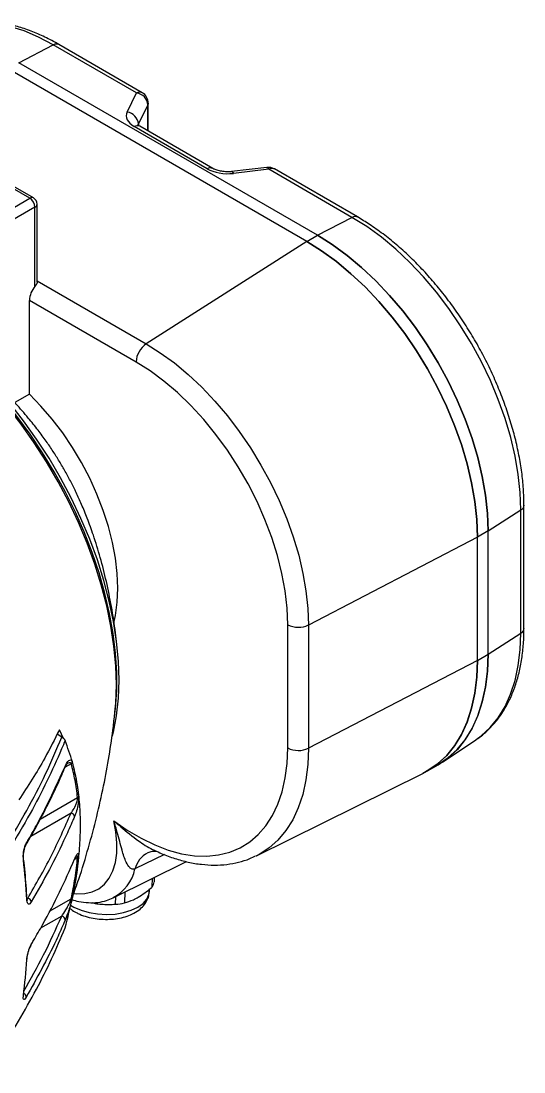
# Model space of a CAD drawing. Extents: x 6 to 132, y 2 to 97.
# Drawn here: x 103.66 to 108.76, y 79.13 to 89.8 of the extents above; entities that cross this region are included whole.
import ezdxf

# ---------------------------------------------------------------- set-up
doc = ezdxf.new("R2010")
doc.units = 0
doc.header["$MEASUREMENT"] = 0
doc.layers.add('OBJECT', color=7, linetype='CONTINUOUS')

msp = doc.modelspace()

# ---------------------------------------------------------------- linework, layer by layer
at = {"layer": 'OBJECT'}
for p, q in [((104.888, 89.069), (104.043, 89.557)), ((103.636, 89.372), (103.986, 89.554)), ((104.831, 89.066), (103.986, 89.554)), ((106.666, 87.623), (103.636, 89.372)), ((106.558, 87.56), (103.527, 89.31)), ((104.735, 88.873), (104.831, 89.066)), ((104.945, 88.945), (104.849, 88.752)), ((104.945, 88.681), (104.945, 88.945)), ((104.949, 88.679), (104.949, 88.963)), ((105.548, 88.297), (104.807, 88.725)), ((104.849, 88.752), (104.849, 88.738)), ((105.604, 88.301), (104.863, 88.728)), ((103.748, 87.998), (102.934, 88.468)), ((103.785, 88.001), (102.986, 88.462)), ((106.154, 88.311), (105.795, 88.269)), ((106.172, 88.292), (105.814, 88.25)), ((107.017, 87.804), (106.172, 88.292)), ((107.074, 87.808), (106.229, 88.295)), ((102.921, 87.52), (103.748, 87.998)), ((103.8, 87.908), (102.973, 87.43)), ((103.8, 87.104), (103.8, 87.908)), ((103.822, 87.148), (103.822, 87.938)), ((106.666, 87.623), (107.017, 87.804)), ((106.558, 87.56), (104.929, 86.521)), ((106.558, 87.56), (106.666, 87.623)), ((103.822, 87.16), (104.929, 86.521)), ((103.744, 86.012), (103.744, 86.962)), ((104.826, 86.337), (103.744, 86.962)), ((103.744, 86.012), (103.594, 85.926)), ((108.762, 83.633), (108.762, 84.883)), ((108.398, 84.623), (108.731, 84.836)), ((108.731, 83.586), (108.731, 84.836)), ((108.29, 84.56), (106.575, 83.669)), ((108.398, 84.623), (108.29, 84.56)), ((108.29, 83.31), (108.29, 84.56)), ((108.398, 83.373), (108.398, 84.623)), ((106.365, 82.422), (106.365, 83.672)), ((106.575, 83.669), (106.575, 82.419)), ((108.398, 83.373), (108.731, 83.586)), ((108.29, 83.31), (108.398, 83.373)), ((108.29, 83.31), (106.575, 82.419)), ((104.072, 82.532), (104.024, 82.56)), ((104.09, 82.518), (104.048, 82.607)), ((107.936, 82.279), (108.273, 82.504)), ((108.273, 82.504), (108.278, 82.507)), ((104.168, 82.262), (104.107, 82.226)), ((107.783, 82.189), (107.891, 82.251)), ((106.049, 81.329), (107.737, 82.164)), ((103.853, 81.7), (104.232, 81.919)), ((104.166, 81.76), (103.759, 81.525)), ((104.232, 81.309), (104.202, 81.291)), ((104.594, 80.902), (105.336, 81.269)), ((105.114, 81.34), (104.815, 81.194)), ((106.049, 81.329), (106.041, 81.325)), ((104.989, 81.012), (104.993, 81.1)), ((105.011, 81.109), (105.009, 81.062)), ((104.713, 80.961), (104.708, 80.849)), ((104.961, 80.964), (104.962, 80.991)), ((103.719, 80.9), (103.727, 80.896)), ((103.72, 80.888), (103.719, 80.893)), ((103.948, 80.765), (104.168, 80.892)), ((104.376, 80.853), (104.411, 80.844)), ((104.618, 80.836), (104.622, 80.916)), ((104.071, 80.715), (103.856, 80.592))]:
    msp.add_line(p, q, dxfattribs=at)
at = {"layer": 'OBJECT', "flags": 128}
for points in [[(103.986, 89.554), (103.837, 89.632), (103.689, 89.695), (103.543, 89.742), (103.4, 89.773), (103.262, 89.786), (103.13, 89.783), (103.004, 89.763), (102.885, 89.727), (102.846, 89.71)], [(104.949, 88.963), (104.948, 88.954), (104.945, 88.945)], [(106.154, 88.311), (106.154, 88.311), (106.16, 88.309), (106.166, 88.302), (106.172, 88.292)], [(105.795, 88.269), (105.796, 88.269), (105.801, 88.267), (105.808, 88.261), (105.814, 88.25)], [(108.731, 84.836), (108.724, 85.012), (108.705, 85.195), (108.673, 85.382), (108.628, 85.572), (108.57, 85.765), (108.501, 85.958), (108.421, 86.15), (108.33, 86.339), (108.229, 86.525), (108.119, 86.705), (108, 86.879), (107.874, 87.044), (107.742, 87.2), (107.603, 87.346), (107.461, 87.48), (107.315, 87.602), (107.167, 87.71), (107.017, 87.804)], [(108.29, 84.56), (108.284, 84.738), (108.264, 84.923), (108.231, 85.112), (108.186, 85.305), (108.128, 85.499), (108.058, 85.694), (107.977, 85.888), (107.885, 86.08), (107.783, 86.267), (107.671, 86.45), (107.552, 86.625), (107.424, 86.792), (107.29, 86.95), (107.151, 87.098), (107.006, 87.233), (106.859, 87.356), (106.709, 87.465), (106.558, 87.56)], [(106.558, 87.56), (106.709, 87.465), (106.859, 87.356), (107.006, 87.233), (107.151, 87.098), (107.29, 86.95), (107.424, 86.792), (107.552, 86.625), (107.671, 86.45), (107.783, 86.267), (107.885, 86.08), (107.977, 85.888), (108.058, 85.694), (108.128, 85.499), (108.186, 85.305), (108.231, 85.112), (108.264, 84.923), (108.284, 84.738), (108.29, 84.56)], [(108.398, 84.623), (108.392, 84.801), (108.372, 84.985), (108.339, 85.174), (108.294, 85.367), (108.236, 85.562), (108.166, 85.757), (108.085, 85.951), (107.993, 86.142), (107.891, 86.33), (107.78, 86.512), (107.66, 86.687), (107.532, 86.855), (107.398, 87.013), (107.259, 87.16), (107.115, 87.296), (106.967, 87.419), (106.817, 87.528), (106.666, 87.623)], [(106.666, 87.623), (106.817, 87.528), (106.967, 87.419), (107.115, 87.296), (107.259, 87.16), (107.398, 87.013), (107.532, 86.855), (107.66, 86.687), (107.78, 86.512), (107.891, 86.33), (107.993, 86.142), (108.085, 85.951), (108.166, 85.757), (108.236, 85.562), (108.294, 85.367), (108.339, 85.174), (108.372, 84.985), (108.392, 84.801), (108.398, 84.623)], [(104.603, 82.712), (104.618, 82.827), (104.63, 83.006), (104.63, 83.192), (104.618, 83.385), (104.594, 83.583), (104.557, 83.785), (104.51, 83.99), (104.45, 84.198), (104.38, 84.406), (104.299, 84.614), (104.208, 84.82), (104.107, 85.023), (103.996, 85.223), (103.878, 85.417), (103.751, 85.606), (103.617, 85.787), (103.477, 85.96), (103.332, 86.124), (103.181, 86.277), (103.027, 86.42), (102.892, 86.533)], [(104.612, 82.785), (104.62, 82.875), (104.626, 83.061), (104.62, 83.254), (104.601, 83.453), (104.57, 83.657), (104.528, 83.864), (104.473, 84.075), (104.407, 84.286), (104.329, 84.498), (104.241, 84.709), (104.143, 84.917), (104.035, 85.122), (103.918, 85.323), (103.793, 85.517), (103.66, 85.705), (103.52, 85.885), (103.374, 86.056), (103.223, 86.217), (103.067, 86.367), (102.908, 86.506)], [(104.588, 82.541), (104.597, 82.582), (104.628, 82.749), (104.647, 82.926), (104.653, 83.11), (104.647, 83.303), (104.628, 83.501), (104.597, 83.704), (104.554, 83.91), (104.499, 84.12), (104.433, 84.33), (104.355, 84.541), (104.267, 84.751), (104.168, 84.958), (104.06, 85.162), (103.943, 85.361), (103.817, 85.554), (103.684, 85.74), (103.544, 85.918), (103.398, 86.087), (103.247, 86.246), (103.092, 86.394), (102.933, 86.53)], [(104.929, 86.521), (105.072, 86.431), (105.215, 86.327), (105.355, 86.21), (105.492, 86.081), (105.625, 85.941), (105.752, 85.791), (105.873, 85.632), (105.987, 85.465), (106.093, 85.292), (106.19, 85.114), (106.278, 84.931), (106.355, 84.747), (106.421, 84.562), (106.476, 84.377), (106.519, 84.193), (106.55, 84.014), (106.569, 83.838), (106.575, 83.669)], [(106.365, 83.672), (106.358, 83.84), (106.338, 84.014), (106.306, 84.192), (106.261, 84.374), (106.203, 84.557), (106.134, 84.74), (106.054, 84.922), (105.963, 85.101), (105.863, 85.275), (105.753, 85.443), (105.636, 85.603), (105.512, 85.755), (105.382, 85.896), (105.247, 86.026), (105.109, 86.143), (104.968, 86.247), (104.826, 86.337)], [(104.604, 83.704), (104.616, 83.765), (104.635, 83.9), (104.641, 84.042), (104.635, 84.192), (104.616, 84.347), (104.587, 84.507), (104.545, 84.669), (104.492, 84.832), (104.429, 84.996), (104.355, 85.157), (104.272, 85.316), (104.181, 85.47), (104.081, 85.618), (103.974, 85.758), (103.861, 85.89), (103.744, 86.012)], [(108.278, 82.507), (108.328, 82.544), (108.42, 82.628), (108.5, 82.728), (108.57, 82.841), (108.627, 82.968), (108.672, 83.107), (108.705, 83.257), (108.724, 83.417), (108.731, 83.586)], [(107.891, 82.251), (107.991, 82.32), (108.084, 82.405), (108.165, 82.505), (108.235, 82.62), (108.293, 82.748), (108.339, 82.888), (108.372, 83.04), (108.392, 83.202), (108.398, 83.373)], [(108.398, 83.373), (108.392, 83.202), (108.372, 83.041), (108.339, 82.89), (108.294, 82.75), (108.236, 82.622), (108.167, 82.507), (108.086, 82.407), (107.994, 82.322), (107.892, 82.252), (107.891, 82.251)], [(107.737, 82.164), (107.784, 82.189), (107.886, 82.259), (107.978, 82.345), (108.059, 82.445), (108.128, 82.559), (108.186, 82.687), (108.231, 82.827), (108.264, 82.978), (108.284, 83.14), (108.29, 83.31)], [(108.29, 83.31), (108.284, 83.139), (108.264, 82.977), (108.231, 82.826), (108.185, 82.685), (108.127, 82.557), (108.057, 82.443), (107.976, 82.342), (107.883, 82.257), (107.781, 82.188), (107.737, 82.164)], [(104.599, 81.684), (104.737, 81.588), (104.877, 81.506), (105.015, 81.438), (105.152, 81.386), (105.287, 81.349), (105.418, 81.329), (105.544, 81.325), (105.664, 81.337), (105.777, 81.365), (105.882, 81.409), (105.979, 81.468), (106.066, 81.543), (106.144, 81.632), (106.21, 81.735), (106.265, 81.851), (106.308, 81.978), (106.34, 82.117), (106.358, 82.265), (106.365, 82.422)], [(106.575, 82.419), (106.569, 82.254), (106.549, 82.097), (106.517, 81.951), (106.472, 81.816), (106.415, 81.693), (106.346, 81.583), (106.266, 81.488), (106.175, 81.407), (106.074, 81.342), (106.049, 81.329)], [(104.198, 80.946), (104.225, 80.943), (104.306, 80.945), (104.38, 80.961), (104.447, 80.993), (104.505, 81.04), (104.553, 81.101), (104.59, 81.175), (104.616, 81.261), (104.63, 81.356), (104.632, 81.46), (104.621, 81.57), (104.599, 81.684)], [(104.944, 81.359), (104.95, 81.361), (104.965, 81.367)], [(104.202, 81.294), (104.201, 81.288), (104.2, 81.286)], [(104.161, 80.827), (104.195, 80.807), (104.268, 80.776), (104.349, 80.752), (104.436, 80.738), (104.526, 80.733), (104.615, 80.737), (104.7, 80.752), (104.777, 80.775), (104.843, 80.806), (104.897, 80.844), (104.935, 80.887), (104.956, 80.934), (104.961, 80.964)]]:
    msp.add_lwpolyline(points, dxfattribs=at)
at = {"layer": 'OBJECT'}
for centre, radius, start, end in [((104.018, 89.504), 0.0588, 64.7173, 122.5165), ((104.863, 89.016), 0.0588, 64.7173, 122.5165), ((104.814, 88.935), 0.132, 4.2705, 82.303), ((104.827, 88.963), 0.122, 0, 60.0027), ((104.718, 88.742), 0.132, 4.2708, 82.3027), ((104.838, 88.675), 0.0588, 64.7168, 122.517), ((105.579, 88.247), 0.059, 65.3855, 122.4638), ((106.168, 88.189), 0.122, 60.0027, 96.6346), ((106.204, 88.242), 0.0588, 64.7173, 122.5165), ((103.77, 87.968), 0.037, 65.6945, 125.6161), ((103.687, 87.903), 0.113, 2.6056, 57.3943), ((103.748, 87.938), 0.0735, 0, 60.0027), ((103.785, 87.941), 0.037, 294.3744, 354.3055), ((107.049, 87.754), 0.0588, 64.6722, 122.5205), ((103.979, 86.951), 0.236, 139.4795, 177.3162), ((105.063, 86.326), 0.237, 124.4667, 177.2658), ((108.704, 84.888), 0.0588, 297.4718, 355.3253), ((106.473, 83.883), 0.237, 242.7383, 295.5295), ((108.704, 83.638), 0.0588, 297.4757, 355.2809), ((106.473, 82.633), 0.237, 242.7383, 295.5295), ((104.082, 82.23), 0.0242, 336.0843, 11.2416), ((104.149, 82.285), 0.03, 310.1134, 343.6687), ((104.218, 81.94), 0.0256, 303.5355, 338.9283), ((104.162, 81.721), 0.0398, 8.5857, 84.6543), ((103.687, 81.448), 0.0238, 328.3572, 10.6171), ((105.066, 81.13), 0.259, 118.0866, 165.7665), ((103.674, 81.294), 0.0106, 323.3029, 5.9477), ((97.251, 80.538), 6.475, 3.0784, 6.6479), ((104.226, 81.326), 0.0183, 289.999, 331.0388), ((104.39, 81.287), 0.435, 298.0857, 347.6968), ((104.843, 81.098), 0.17, 329.488, 347.7054), ((103.707, 80.893), 0.0121, 325.8947, 2.1013), ((103.72, 80.854), 0.042, 7.8585, 80.6005), ((104.166, 80.906), 0.0142, 279.2779, 325.5805), ((104.544, 81.651), 0.818, 275.1821, 281.5594), ((104.068, 80.678), 0.0378, 356.9448, 86.1806), ((103.739, 80.428), 0.0226, 327.4894, 357.8401), ((98.964, 80.538), 4.76, 352.419, 356.8011), ((103.705, 80.28), 0.0145, 328.8551, 357.3673), ((103.669, 79.918), 0.0161, 330.1439, 354.8039), ((103.673, 79.896), 0.0374, 355.7269, 70.6859)]:
    msp.add_arc(centre, radius, start, end, dxfattribs=at)
for centre, start_param, end_param in [((105.002, 88.826), 2.903366, 3.950564), ((105.742, 88.398), 3.950564, 4.997761)]:
    msp.add_ellipse(centre, major_axis=(0.275, -0.012), ratio=0.546315, start_param=start_param, end_param=end_param, dxfattribs=at)
for points, knots in [([(104.043, 89.557), (104.019, 89.571), (103.948, 89.611), (103.83, 89.667), (103.691, 89.721), (103.553, 89.761), (103.417, 89.786), (103.285, 89.797), (103.157, 89.794), (103.036, 89.775), (102.932, 89.748), (102.873, 89.721), (102.85, 89.71)], [0, 0, 0, 0, 0.058288, 0.168621, 0.279017, 0.389283, 0.499229, 0.608613, 0.717178, 0.824722, 0.931178, 1, 1, 1, 1]), ([(104.863, 88.728), (104.859, 88.731), (104.848, 88.738), (104.841, 88.746), (104.841, 88.745), (104.842, 88.745)], [0, 0, 0, 0, 0.272515, 0.771792, 1, 1, 1, 1]), ([(105.795, 88.269), (105.787, 88.268), (105.763, 88.266), (105.72, 88.267), (105.671, 88.275), (105.63, 88.287), (105.612, 88.297), (105.604, 88.301)], [0, 0, 0, 0, 0.118334, 0.351309, 0.585472, 0.815316, 1, 1, 1, 1]), ([(108.762, 84.883), (108.762, 84.912), (108.761, 84.994), (108.751, 85.134), (108.729, 85.304), (108.695, 85.477), (108.651, 85.652), (108.597, 85.828), (108.533, 86.004), (108.46, 86.179), (108.378, 86.351), (108.287, 86.521), (108.188, 86.685), (108.082, 86.845), (107.97, 86.998), (107.851, 87.144), (107.728, 87.282), (107.599, 87.411), (107.467, 87.53), (107.332, 87.638), (107.201, 87.731), (107.114, 87.783), (107.074, 87.808)], [0, 0, 0, 0, 0.027358, 0.079052, 0.130713, 0.182334, 0.23391, 0.285441, 0.336934, 0.388397, 0.439837, 0.491264, 0.542689, 0.594119, 0.645563, 0.697031, 0.748532, 0.800077, 0.851674, 0.90333, 0.955051, 1, 1, 1, 1]), ([(103.821, 87.148), (103.821, 87.148), (103.823, 87.143), (103.818, 87.131), (103.81, 87.116), (103.803, 87.107), (103.8, 87.104)], [0, 0, 0, 0, 0.012962, 0.407428, 0.791271, 1, 1, 1, 1]), ([(104.63, 83.471), (104.626, 83.511), (104.613, 83.64), (104.578, 83.854), (104.527, 84.108), (104.466, 84.349), (104.4, 84.562), (104.336, 84.741), (104.277, 84.885), (104.222, 85.007), (104.167, 85.119), (104.109, 85.225), (104.048, 85.33), (103.983, 85.433), (103.911, 85.539), (103.827, 85.652), (103.725, 85.779), (103.596, 85.927), (103.43, 86.1), (103.265, 86.257), (103.15, 86.353), (103.109, 86.387)], [0, 0, 0, 0, 0.036498, 0.117957, 0.197373, 0.274199, 0.346145, 0.400552, 0.444565, 0.481663, 0.514448, 0.547557, 0.579346, 0.611885, 0.646702, 0.686078, 0.732747, 0.790254, 0.86275, 0.951959, 1, 1, 1, 1]), ([(108.278, 82.509), (108.284, 82.512), (108.322, 82.535), (108.386, 82.591), (108.469, 82.676), (108.542, 82.774), (108.605, 82.883), (108.658, 83.003), (108.701, 83.133), (108.733, 83.272), (108.754, 83.42), (108.762, 83.541), (108.762, 83.614), (108.762, 83.633)], [0, 0, 0, 0, 0.016232, 0.118623, 0.2212, 0.324381, 0.428445, 0.53349, 0.639449, 0.746144, 0.853352, 0.960865, 1, 1, 1, 1]), ([(104.181, 80.91), (104.202, 80.97), (104.262, 81.136), (104.344, 81.408), (104.428, 81.724), (104.498, 82.035), (104.554, 82.34), (104.591, 82.591), (104.606, 82.739), (104.611, 82.789)], [0, 0, 0, 0, 0.096673, 0.267029, 0.434825, 0.599802, 0.761681, 0.920165, 1, 1, 1, 1]), ([(103.261, 81.068), (103.342, 81.186), (103.506, 81.424), (103.72, 81.788), (103.913, 82.157), (104.019, 82.407), (104.072, 82.532)], [0, 0, 0, 0, 0.249194, 0.498388, 0.749195, 1, 1, 1, 1]), ([(104.048, 82.607), (104, 82.511), (103.881, 82.269), (103.727, 82.034), (103.635, 81.894)], [0, 0, 0, 0, 0.401285, 1, 1, 1, 1]), ([(104.072, 82.532), (104.076, 82.529), (104.082, 82.526), (104.091, 82.518), (104.099, 82.51), (104.103, 82.503), (104.105, 82.499), (104.106, 82.498)], [0, 0, 0, 0, 0.255584, 0.469093, 0.683648, 0.873579, 1, 1, 1, 1]), ([(104.106, 82.498), (104.094, 82.469), (104.037, 82.33), (103.924, 82.083), (103.747, 81.743), (103.54, 81.393), (103.376, 81.154), (103.294, 81.035)], [0, 0, 0, 0, 0.0572655, 0.2780956, 0.4992061, 0.7494033, 1, 1, 1, 1]), ([(104.106, 80.596), (104.132, 80.7), (104.186, 80.909), (104.232, 81.188), (104.257, 81.433), (104.264, 81.645), (104.256, 81.85), (104.231, 82.065), (104.184, 82.285), (104.132, 82.427), (104.106, 82.498)], [0, 0, 0, 0, 0.1436668, 0.2888281, 0.3942722, 0.4997124, 0.6082131, 0.7167197, 0.8576202, 1, 1, 1, 1]), ([(103.706, 81.436), (103.729, 81.474), (103.806, 81.603), (103.923, 81.829), (104.033, 82.053), (104.088, 82.185), (104.103, 82.221)], [0, 0, 0, 0, 0.1443215, 0.5036977, 0.8626772, 1, 1, 1, 1]), ([(103.711, 81.452), (103.719, 81.466), (103.758, 81.533), (103.903, 81.791), (104.017, 82.041), (104.106, 82.235)], [0, 0, 0, 0, 0.052041, 0.26021, 1, 1, 1, 1]), ([(104.104, 82.221), (104.105, 82.223), (104.106, 82.225), (104.107, 82.226), (104.107, 82.226)], [0, 0, 0, 0, 0.973275, 1, 1, 1, 1]), ([(104.106, 82.235), (104.115, 82.254), (104.13, 82.284), (104.151, 82.301), (104.165, 82.3), (104.173, 82.29), (104.176, 82.28), (104.178, 82.276)], [0, 0, 0, 0, 0.40055, 0.639787, 0.830113, 0.935605, 1, 1, 1, 1]), ([(104.107, 82.226), (104.111, 82.236), (104.119, 82.252), (104.13, 82.264), (104.13, 82.264), (104.13, 82.264)], [0, 0, 0, 0, 0.467039, 0.818301, 1, 1, 1, 1]), ([(104.168, 82.262), (104.167, 82.264), (104.163, 82.27), (104.153, 82.273), (104.141, 82.271), (104.133, 82.265), (104.131, 82.264)], [0, 0, 0, 0, 0.133261, 0.372452, 0.844205, 1, 1, 1, 1]), ([(104.232, 81.919), (104.225, 81.978), (104.209, 82.097), (104.182, 82.207), (104.168, 82.262)], [0, 0, 0, 0, 0.498676, 1, 1, 1, 1]), ([(104.178, 82.276), (104.182, 82.259), (104.204, 82.175), (104.226, 82.06), (104.239, 81.959), (104.242, 81.931)], [0, 0, 0, 0, 0.153959, 0.770355, 1, 1, 1, 1]), ([(104.166, 81.76), (104.171, 81.768), (104.187, 81.79), (104.207, 81.826), (104.224, 81.866), (104.231, 81.891), (104.233, 81.906), (104.233, 81.915), (104.233, 81.918), (104.232, 81.919)], [0, 0, 0, 0, 0.184108, 0.568341, 0.765403, 0.873674, 0.938203, 0.982935, 1, 1, 1, 1]), ([(104.242, 81.931), (104.243, 81.925), (104.243, 81.915), (104.242, 81.891), (104.239, 81.858), (104.229, 81.807), (104.215, 81.761), (104.205, 81.735), (104.202, 81.727)], [0, 0, 0, 0, 0.078305, 0.156359, 0.274956, 0.471062, 0.830702, 1, 1, 1, 1]), ([(103.727, 80.896), (103.809, 81.038), (103.972, 81.323), (104.101, 81.615), (104.166, 81.76)], [0, 0, 0, 0, 0.499477, 1, 1, 1, 1]), ([(104.202, 81.727), (104.196, 81.713), (104.166, 81.644), (104.086, 81.464), (103.95, 81.188), (103.825, 80.969), (103.762, 80.86)], [0, 0, 0, 0, 0.046954, 0.234776, 0.617154, 1, 1, 1, 1]), ([(104.815, 81.194), (104.81, 81.192), (104.8, 81.19), (104.781, 81.193), (104.753, 81.212), (104.716, 81.276), (104.679, 81.397), (104.643, 81.542), (104.612, 81.644), (104.599, 81.684), (104.599, 81.684)], [0, 0, 0, 0, 0.032587, 0.058663, 0.127256, 0.25649, 0.492384, 0.802678, 0.998557, 1, 1, 1, 1]), ([(104.599, 81.684), (104.599, 81.684), (104.623, 81.663), (104.704, 81.591), (104.832, 81.493), (104.947, 81.411), (105.009, 81.386), (105.016, 81.383)], [0, 0, 0, 0, 0.0017174, 0.1872134, 0.6368, 0.9547145, 1, 1, 1, 1]), ([(103.683, 81.288), (103.682, 81.299), (103.681, 81.321), (103.683, 81.36), (103.69, 81.398), (103.7, 81.431), (103.707, 81.446), (103.711, 81.452)], [0, 0, 0, 0, 0.194616, 0.388496, 0.597962, 0.830438, 1, 1, 1, 1]), ([(103.685, 81.295), (103.685, 81.301), (103.683, 81.316), (103.684, 81.345), (103.689, 81.378), (103.696, 81.409), (103.704, 81.429), (103.707, 81.434), (103.708, 81.435)], [0, 0, 0, 0, 0.130853, 0.301828, 0.503888, 0.733551, 0.939559, 1, 1, 1, 1]), ([(104.202, 81.294), (104.21, 81.313), (104.222, 81.339), (104.234, 81.351), (104.24, 81.351), (104.243, 81.343), (104.243, 81.33), (104.242, 81.32), (104.242, 81.317)], [0, 0, 0, 0, 0.4431603, 0.5994501, 0.7566449, 0.8549278, 0.9542616, 1, 1, 1, 1]), ([(104.963, 81.365), (104.973, 81.368), (104.994, 81.376), (105.017, 81.377), (105.033, 81.374), (105.031, 81.375), (105.031, 81.375)], [0, 0, 0, 0, 0.283148, 0.616743, 0.919678, 1, 1, 1, 1]), ([(105.016, 81.383), (105.038, 81.372), (105.106, 81.339), (105.22, 81.299), (105.356, 81.261), (105.49, 81.239), (105.621, 81.231), (105.747, 81.238), (105.867, 81.261), (105.965, 81.29), (106.019, 81.317), (106.039, 81.326)], [0, 0, 0, 0, 0.060391, 0.187495, 0.314351, 0.440647, 0.566006, 0.690061, 0.812573, 0.933538, 1, 1, 1, 1]), ([(103.719, 80.893), (103.717, 80.938), (103.709, 81.07), (103.695, 81.205), (103.685, 81.295)], [0, 0, 0, 0, 0.33713, 1, 1, 1, 1]), ([(103.762, 80.427), (103.77, 80.441), (103.809, 80.508), (103.91, 80.684), (104.054, 80.959), (104.152, 81.182), (104.202, 81.294)], [0, 0, 0, 0, 0.046954, 0.234776, 0.617154, 1, 1, 1, 1]), ([(104.168, 80.892), (104.182, 80.962), (104.209, 81.103), (104.225, 81.24), (104.232, 81.309)], [0, 0, 0, 0, 0.4987093, 1, 1, 1, 1]), ([(104.242, 81.317), (104.24, 81.296), (104.229, 81.19), (104.208, 81.05), (104.184, 80.93), (104.178, 80.898)], [0, 0, 0, 0, 0.15396, 0.770384, 1, 1, 1, 1]), ([(104.2, 81.286), (104.201, 81.288), (104.206, 81.301), (104.213, 81.316), (104.22, 81.327), (104.221, 81.327), (104.221, 81.327)], [0, 0, 0, 0, 0.110357, 0.572492, 0.857127, 1, 1, 1, 1]), ([(104.232, 81.309), (104.233, 81.311), (104.233, 81.316), (104.233, 81.321), (104.231, 81.326), (104.226, 81.329), (104.22, 81.326), (104.217, 81.325)], [0, 0, 0, 0, 0.1001798, 0.2494571, 0.3260213, 0.5715584, 1, 1, 1, 1]), ([(104.218, 80.752), (104.23, 80.746), (104.265, 80.729), (104.329, 80.707), (104.41, 80.69), (104.493, 80.682), (104.577, 80.683), (104.659, 80.694), (104.736, 80.715), (104.807, 80.745), (104.866, 80.784), (104.911, 80.83), (104.941, 80.879), (104.958, 80.925), (104.959, 80.953), (104.959, 80.964)], [0, 0, 0, 0, 0.0470119, 0.1332918, 0.2188888, 0.3040415, 0.389192, 0.4748021, 0.5614229, 0.6496953, 0.7398959, 0.8170719, 0.889709, 0.9595579, 1, 1, 1, 1]), ([(104.848, 80.908), (104.892, 80.937), (104.94, 80.969), (104.986, 81.009), (104.989, 81.012)], [0, 0, 0, 0, 0.932776, 1, 1, 1, 1]), ([(103.762, 80.86), (103.757, 80.853), (103.747, 80.839), (103.733, 80.836), (103.723, 80.848), (103.718, 80.868), (103.717, 80.882), (103.717, 80.886)], [0, 0, 0, 0, 0.244288, 0.489368, 0.716256, 0.917945, 1, 1, 1, 1]), ([(103.723, 80.871), (103.723, 80.871), (103.722, 80.872), (103.721, 80.879), (103.72, 80.885), (103.72, 80.888)], [0, 0, 0, 0, 0.3547972, 0.7450326, 1, 1, 1, 1]), ([(103.721, 80.88), (103.721, 80.88), (103.723, 80.882), (103.725, 80.889), (103.727, 80.896)], [0, 0, 0, 0, 0.1758516, 1, 1, 1, 1]), ([(104.071, 80.715), (104.074, 80.72), (104.092, 80.744), (104.118, 80.786), (104.146, 80.838), (104.16, 80.869), (104.166, 80.885), (104.168, 80.891), (104.168, 80.892)], [0, 0, 0, 0, 0.100692, 0.552275, 0.795418, 0.92124, 0.986847, 1, 1, 1, 1]), ([(104.178, 80.898), (104.176, 80.889), (104.171, 80.869), (104.159, 80.826), (104.139, 80.761), (104.12, 80.709), (104.108, 80.681), (104.106, 80.676)], [0, 0, 0, 0, 0.094525, 0.230291, 0.472453, 0.904115, 1, 1, 1, 1]), ([(104.172, 80.885), (104.196, 80.877), (104.253, 80.86), (104.343, 80.85), (104.437, 80.853), (104.522, 80.87), (104.572, 80.893), (104.594, 80.903)], [0, 0, 0, 0, 0.1648318, 0.3902259, 0.6101813, 0.823216, 1, 1, 1, 1]), ([(104.411, 80.844), (104.432, 80.841), (104.501, 80.833), (104.57, 80.835), (104.618, 80.836)], [0, 0, 0, 0, 0.292817, 1, 1, 1, 1]), ([(104.708, 80.849), (104.738, 80.859), (104.784, 80.873), (104.831, 80.899), (104.848, 80.908)], [0, 0, 0, 0, 0.653979, 1, 1, 1, 1]), ([(103.687, 79.955), (103.756, 80.077), (103.898, 80.328), (104.012, 80.584), (104.071, 80.715)], [0, 0, 0, 0, 0.486373, 1, 1, 1, 1]), ([(104.153, 80.794), (104.17, 80.782), (104.19, 80.767), (104.213, 80.754), (104.218, 80.752)], [0, 0, 0, 0, 0.804744, 1, 1, 1, 1]), ([(104.106, 80.676), (104.1, 80.662), (104.071, 80.593), (103.953, 80.33), (103.817, 80.085), (103.711, 79.894)], [0, 0, 0, 0, 0.052041, 0.26021, 1, 1, 1, 1]), ([(103.294, 79.135), (103.303, 79.148), (103.35, 79.213), (103.467, 79.384), (103.635, 79.65), (103.814, 79.967), (103.973, 80.283), (104.061, 80.492), (104.106, 80.596)], [0, 0, 0, 0, 0.027601, 0.138011, 0.358994, 0.579976, 0.789989, 1, 1, 1, 1]), ([(103.717, 80.272), (103.718, 80.282), (103.72, 80.301), (103.727, 80.335), (103.736, 80.369), (103.748, 80.402), (103.757, 80.419), (103.762, 80.427)], [0, 0, 0, 0, 0.18582, 0.37135, 0.561521, 0.768419, 1, 1, 1, 1]), ([(103.719, 80.279), (103.72, 80.286), (103.721, 80.299), (103.726, 80.327), (103.734, 80.358), (103.745, 80.389), (103.754, 80.409), (103.758, 80.415), (103.758, 80.416)], [0, 0, 0, 0, 0.144122, 0.316428, 0.507161, 0.717851, 0.946521, 1, 1, 1, 1]), ([(103.711, 79.894), (103.706, 79.886), (103.696, 79.872), (103.686, 79.868), (103.681, 79.878), (103.681, 79.897), (103.683, 79.908), (103.683, 79.91)], [0, 0, 0, 0, 0.248869, 0.497978, 0.743146, 0.965245, 1, 1, 1, 1]), ([(103.684, 79.897), (103.684, 79.897), (103.684, 79.896), (103.684, 79.899), (103.684, 79.905), (103.685, 79.913), (103.685, 79.917)], [0, 0, 0, 0, 0.015163, 0.321992, 0.707179, 1, 1, 1, 1])]:
    msp.add_open_spline(points, degree=3, knots=knots, dxfattribs=at)

doc.saveas('drawing.dxf')
